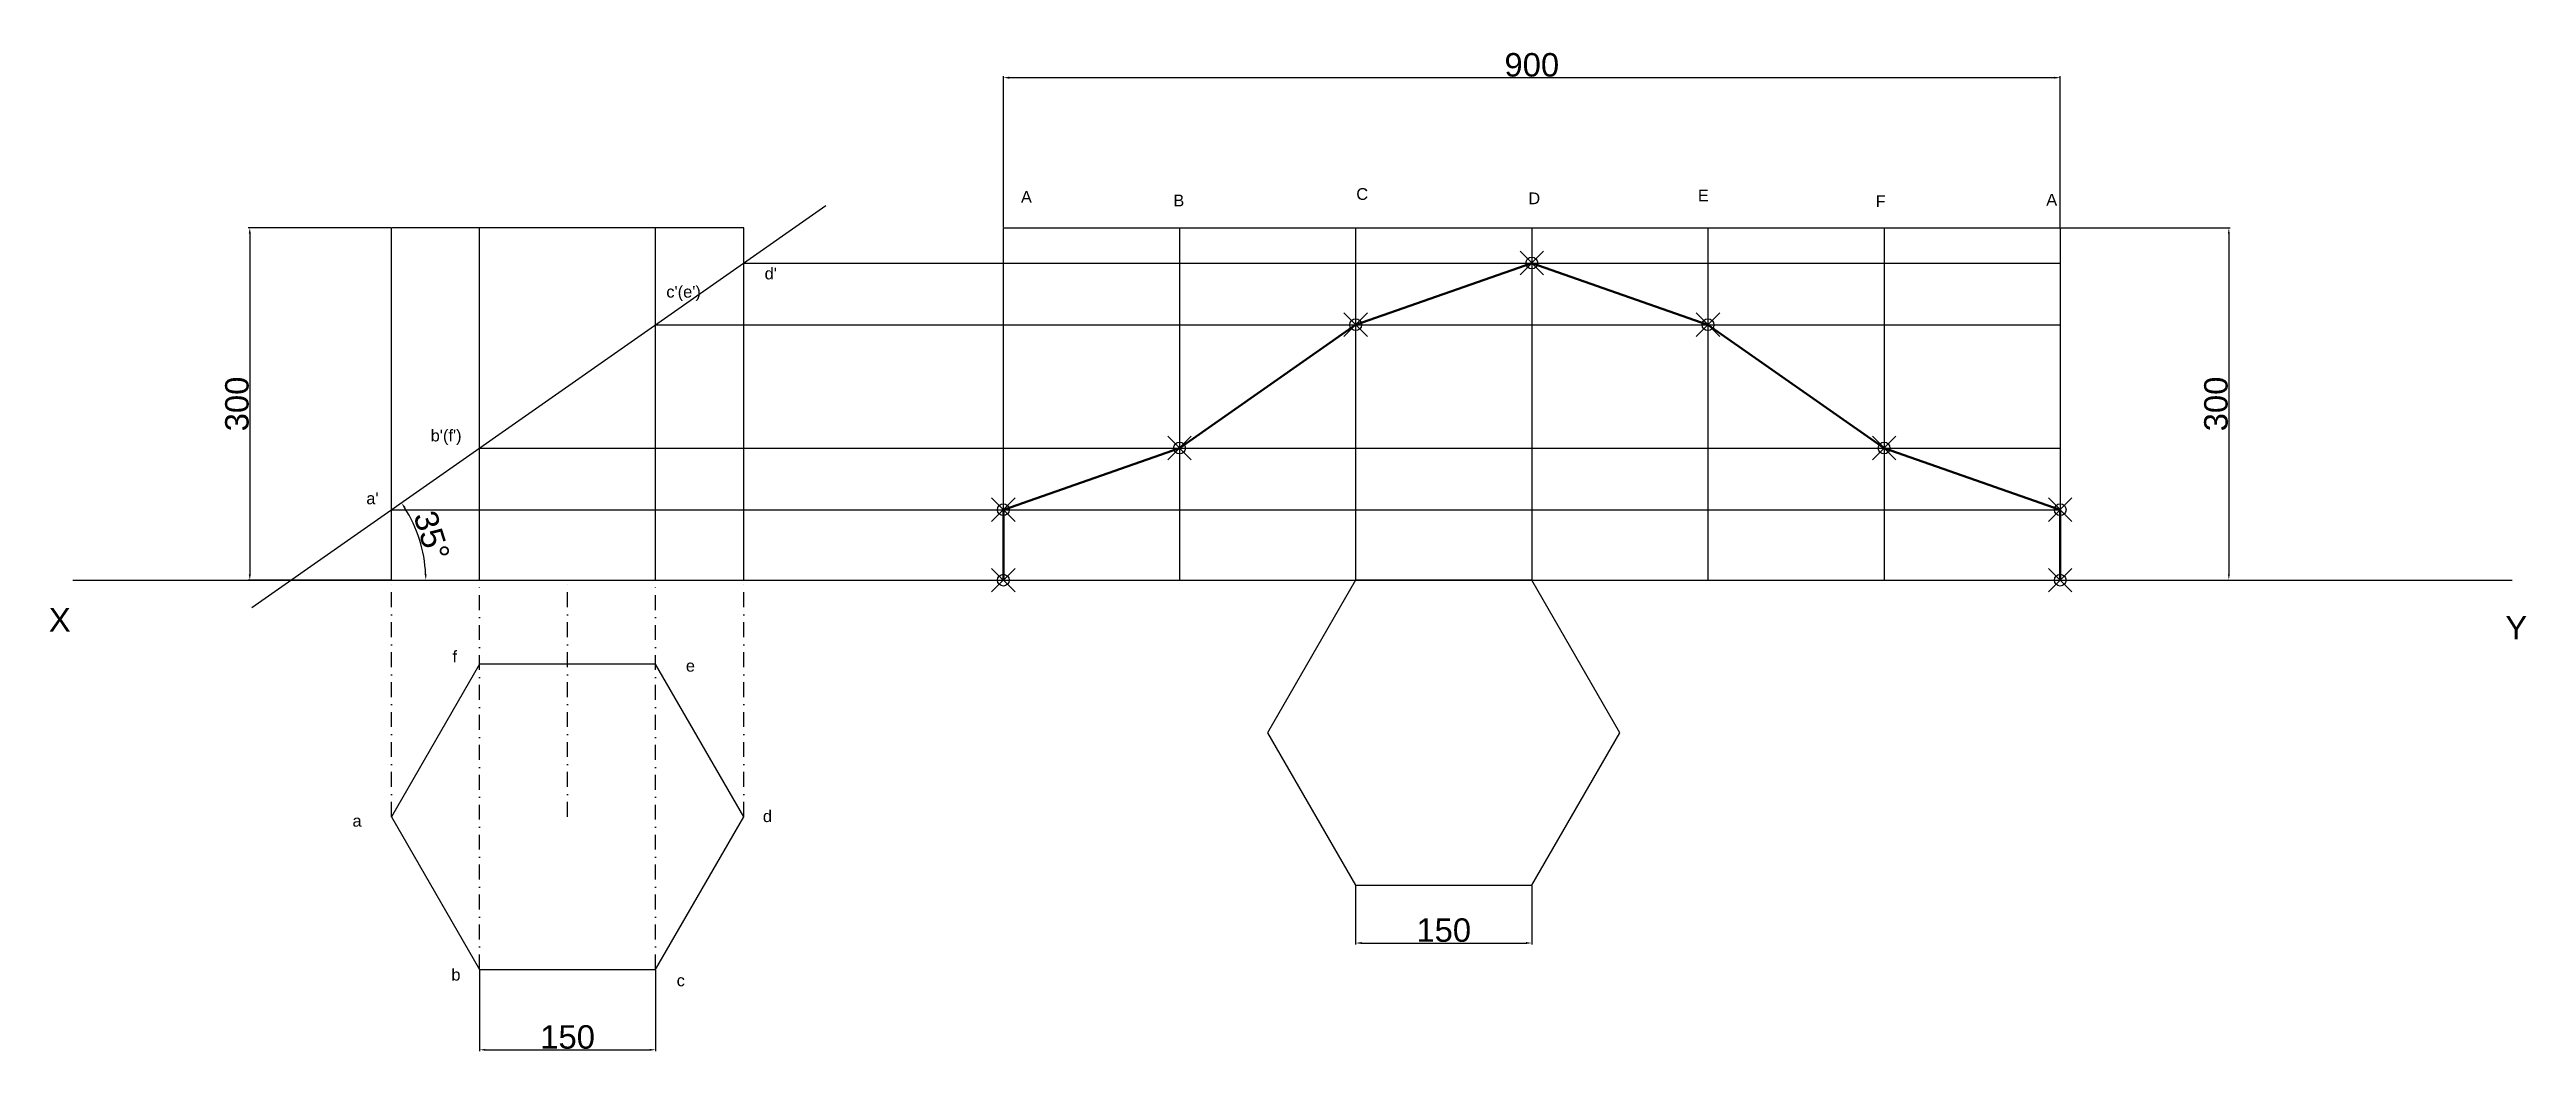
# Model space of a CAD drawing. Header units: millimetres. Extents: x 1644 to 3753, y 883 to 1737.
import ezdxf

# ---------------------------------------------------------------- set-up
doc = ezdxf.new("R2010")
doc.units = ezdxf.units.MM
doc.header["$PDMODE"] = 35
doc.header["$PDSIZE"] = 10
doc.linetypes.add('DASHDOT', pattern=[25.4, 12.7, -6.35, 0, -6.35])
doc.styles.get("Standard").update_dxf_attribs({"font": 'arial.ttf'})
doc.dimstyles.new('ISO-25', dxfattribs={"dimtxt": 20, "dimasz": 5, "dimexe": 1.25, "dimexo": 0.625, "dimtad": 1, "dimtxsty": 'Standard', "dimcen": 2.5, "dimadec": 0, "dimazin": 0, "dimtfac": 1, "dimtmove": 0, "dimatfit": 3, "dimfxl": 1, "dimarcsym": 0})

# ---------------------------------------------------------------- blocks, each defined once
blk = doc.blocks.new('*D1')
at = {"color": 0, "lineweight": -2, "transparency": 16777216}
for p, q in [((2010.1, 953.4), (2010.1, 884.3)), ((2160.1, 953.4), (2160.1, 884.3)), ((2015.1, 885.5), (2155.1, 885.5))]:
    blk.add_line(p, q, dxfattribs=at)
at = {"color": 0, "transparency": 16777216}
for points in [[(2015.1, 886.3), (2015.1, 884.7), (2010.1, 885.5)], [(2155.1, 886.3), (2155.1, 884.7), (2160.1, 885.5)]]:
    blk.add_solid(points, dxfattribs=at)
at = {"layer": 'Defpoints', "color": 0, "transparency": 16777216}
for p in [(2010.1, 954), (2160.1, 954), (2160.1, 885.5)]:
    blk.add_point(p, dxfattribs=at)
at = {"color": 0, "transparency": 16777216, "insert": (2085.1, 896.3), "char_height": 20, "attachment_point": 5}
blk.add_mtext('150', dxfattribs=at)
blk = doc.blocks.new('*D2')
at = {"color": 0, "lineweight": -2, "transparency": 16777216}
for p, q in [((2456.2, 1586.1), (2456.2, 1714.6)), ((2461.2, 1713.4), (3351.2, 1713.4)), ((3356.2, 1586.1), (3356.2, 1714.6))]:
    blk.add_line(p, q, dxfattribs=at)
at = {"color": 0, "transparency": 16777216}
for points in [[(2461.2, 1714.2), (2461.2, 1712.5), (2456.2, 1713.4)], [(3351.2, 1714.2), (3351.2, 1712.5), (3356.2, 1713.4)]]:
    blk.add_solid(points, dxfattribs=at)
at = {"layer": 'Defpoints', "color": 0, "transparency": 16777216}
for p in [(3356.2, 1713.4), (2456.2, 1585.5), (3356.2, 1585.5)]:
    blk.add_point(p, dxfattribs=at)
at = {"color": 0, "transparency": 16777216, "insert": (2906.2, 1724.2), "char_height": 20, "attachment_point": 5}
blk.add_mtext('900', dxfattribs=at)
blk = doc.blocks.new('*D3')
at = {"color": 0, "lineweight": -2, "transparency": 16777216}
for p, q in [((3356.8, 1585.5), (3501, 1585.5)), ((3499.8, 1580.5), (3499.8, 1290.5)), ((3356.8, 1285.5), (3501, 1285.5))]:
    blk.add_line(p, q, dxfattribs=at)
at = {"color": 0, "transparency": 16777216}
for points in [[(3499, 1580.5), (3500.6, 1580.5), (3499.8, 1585.5)], [(3499, 1290.5), (3500.6, 1290.5), (3499.8, 1285.5)]]:
    blk.add_solid(points, dxfattribs=at)
at = {"layer": 'Defpoints', "color": 0, "transparency": 16777216}
for p in [(3356.2, 1585.5), (3356.2, 1285.5), (3499.8, 1285.5)]:
    blk.add_point(p, dxfattribs=at)
at = {"color": 0, "transparency": 16777216, "insert": (3488.9, 1435.5), "char_height": 20, "attachment_point": 5, "rotation": 90}
blk.add_mtext('300', dxfattribs=at)
blk = doc.blocks.new('*D4')
at = {"color": 0, "lineweight": -2, "transparency": 16777216}
for p, q in [((1934.5, 1585.5), (1813.2, 1585.5)), ((1814.5, 1580.5), (1814.5, 1290.5)), ((1934.5, 1285.5), (1813.2, 1285.5))]:
    blk.add_line(p, q, dxfattribs=at)
at = {"color": 0, "transparency": 16777216}
for points in [[(1813.6, 1580.5), (1815.3, 1580.5), (1814.5, 1585.5)], [(1813.6, 1290.5), (1815.3, 1290.5), (1814.5, 1285.5)]]:
    blk.add_solid(points, dxfattribs=at)
at = {"layer": 'Defpoints', "color": 0, "transparency": 16777216}
for p in [(1935.1, 1585.5), (1814.5, 1285.5), (1935.1, 1285.5)]:
    blk.add_point(p, dxfattribs=at)
at = {"color": 0, "transparency": 16777216, "insert": (1803.6, 1435.5), "char_height": 20, "attachment_point": 5, "rotation": 90}
blk.add_mtext('300', dxfattribs=at)
blk = doc.blocks.new('*D6')
at = {"color": 0, "lineweight": -2, "transparency": 16777216}
for p, q in [((2756.2, 1025), (2756.2, 975.2)), ((2906.2, 1025), (2906.2, 975.2)), ((2761.2, 976.4), (2901.2, 976.4))]:
    blk.add_line(p, q, dxfattribs=at)
at = {"color": 0, "transparency": 16777216}
for points in [[(2761.2, 977.3), (2761.2, 975.6), (2756.2, 976.4)], [(2901.2, 977.3), (2901.2, 975.6), (2906.2, 976.4)]]:
    blk.add_solid(points, dxfattribs=at)
at = {"layer": 'Defpoints', "color": 0, "transparency": 16777216}
for p in [(2756.2, 1025.6), (2906.2, 1025.6), (2906.2, 976.4)]:
    blk.add_point(p, dxfattribs=at)
at = {"color": 0, "transparency": 16777216, "insert": (2831.2, 987.3), "char_height": 20, "attachment_point": 5}
blk.add_mtext('150', dxfattribs=at)
blk = doc.blocks.new('*D7')
at = {"color": 0, "lineweight": -2, "transparency": 16777216}
blk.add_arc((1849.4, 1285.5), 114.9, 2.4932, 32.5068, dxfattribs=at)
at = {"color": 0, "transparency": 16777216}
for points in [[(1945.7, 1346.7), (1947, 1347.7), (1943.6, 1351.4)], [(1965.1, 1290.5), (1963.4, 1290.4), (1964.4, 1285.5)]]:
    blk.add_solid(points, dxfattribs=at)
at = {"layer": 'Defpoints', "color": 0, "transparency": 16777216}
for p in [(2305, 1604.4), (1962, 1308.7), (1663.9, 1285.5), (3741, 1285.5), (1816.2, 1262.2)]:
    blk.add_point(p, dxfattribs=at)
at = {"color": 0, "transparency": 16777216, "insert": (1969.4, 1323.3), "char_height": 20, "attachment_point": 5, "rotation": 287.5}
blk.add_mtext('35°', dxfattribs=at)

msp = doc.modelspace()

# ---------------------------------------------------------------- linework, layer by layer
for p, q in [((1816.221, 1262.189), (2305.011, 1604.443)), ((1935.089, 1285.452), (1935.089, 1585.452)), ((2235.089, 1585.452), (1935.089, 1585.452)), ((2010.089, 1285.452), (2010.089, 1585.452)), ((2160.089, 1285.452), (2160.089, 1585.452)), ((2235.089, 1285.452), (2235.089, 1585.452)), ((2456.209, 1285.452), (2456.209, 1585.452)), ((2456.209, 1585.452), (2606.209, 1585.452)), ((2606.209, 1585.452), (2756.209, 1585.452)), ((2606.209, 1585.452), (2606.209, 1285.452)), ((2756.209, 1585.452), (2906.209, 1585.452)), ((2756.209, 1585.452), (2756.209, 1285.452)), ((2906.209, 1585.452), (3056.209, 1585.452)), ((2906.209, 1585.452), (2906.209, 1285.452)), ((3056.209, 1585.452), (3206.209, 1585.452)), ((3056.209, 1585.452), (3056.209, 1285.452)), ((3206.209, 1585.452), (3356.209, 1585.452)), ((3206.209, 1585.452), (3206.209, 1285.452)), ((3356.209, 1585.452), (3356.209, 1285.452)), ((2235.089, 1555.484), (3356.209, 1555.484)), ((2160.089, 1502.968), (3356.209, 1502.968)), ((2010.089, 1397.937), (3356.209, 1397.937)), ((1935.089, 1345.421), (3356.209, 1345.421)), ((1663.885, 1285.452), (3740.998, 1285.452))]:
    msp.add_line(p, q)
at = {"color": 240, "lineweight": 50, "true_color": 0xed1f24}
for p, q in [((2756.209, 1502.968), (2906.209, 1555.484)), ((2906.209, 1555.484), (3056.209, 1502.968)), ((2606.209, 1397.937), (2756.209, 1502.968)), ((3056.209, 1502.968), (3206.209, 1397.937)), ((2456.209, 1345.421), (2606.209, 1397.937)), ((3206.209, 1397.937), (3356.209, 1345.421)), ((2456.209, 1285.452), (2456.209, 1345.421)), ((3356.209, 1345.421), (3356.209, 1285.452))]:
    msp.add_line(p, q, dxfattribs=at)
at = {"linetype": 'DASHDOT'}
for p, q in [((1935.089, 1083.896), (1935.089, 1285.452)), ((2010.089, 953.992), (2010.089, 1285.452)), ((2085.089, 1083.896), (2085.089, 1285.452)), ((2160.089, 953.992), (2160.089, 1285.452)), ((2235.089, 1083.896), (2235.089, 1285.452))]:
    msp.add_line(p, q, dxfattribs=at)
for points in [[(2906.209, 1285.452), (2756.209, 1285.452), (2681.209, 1155.549), (2756.209, 1025.645), (2906.209, 1025.645), (2981.209, 1155.549)], [(2160.089, 1213.8), (2010.089, 1213.8), (1935.089, 1083.896), (2010.089, 953.992), (2160.089, 953.992), (2235.089, 1083.896)]]:
    msp.add_lwpolyline(points, close=True)
for p in [(2906.209, 1555.484), (2756.209, 1502.968), (3056.209, 1502.968), (2606.209, 1397.937), (3206.209, 1397.937), (2456.209, 1345.421), (3356.209, 1345.421), (2456.209, 1285.452), (3356.209, 1285.452)]:
    msp.add_point(p)

# ---------------------------------------------------------------- texts
for s, height, p in [('A', 10, (2471.167, 1606.846)), ('B', 10, (2600.976, 1603.758)), ('C', 10, (2756.746, 1609.316)), ('D', 10, (2903.245, 1605.61)), ('E', 10, (3047.583, 1608.111)), ('F', 10, (3199.027, 1603.17)), ('A', 10, (3344.289, 1604.405)), ("d'", 10, (2252.901, 1541.601)), ("c'(e')", 10, (2169.202, 1526.071)), ("b'(f')", 10, (1968.519, 1403.607)), ("a'", 10, (1913.698, 1350.111)), ('X', 20, (1643.315, 1241.598)), ('Y', 20, (3735.215, 1234.98)), ('f', 10, (1987.102, 1215.375)), ('e', 10, (2185.827, 1207.551)), ('a', 10, (1901.934, 1075.519)), ('d', 10, (2251.416, 1079.431)), ('b', 10, (1986.123, 944.465)), ('c', 10, (2177.996, 939.575))]:
    msp.add_text(s, height=height).set_placement(p)

# ---------------------------------------------------------------- dimensions: what is measured, and where the dimension line sits
for base, p1, p2, picture, middle in [((3356.209, 1713.378), (2456.209, 1585.452), (3356.209, 1585.452), '*D2', (2906.209, 1724.214)), ((2906.209, 976.431), (2756.209, 1025.645), (2906.209, 1025.645), '*D6', (2831.209, 987.268)), ((2160.089, 885.511), (2010.089, 953.992), (2160.089, 953.992), '*D1', (2085.089, 896.347))]:
    dim = msp.add_linear_dim(base=base, p1=p1, p2=p2, dimstyle='ISO-25')
    dim.commit()
    dim.dimension.update_dxf_attribs({"geometry": picture, "text_midpoint": middle})
dim = msp.add_angular_dim_2l(base=(1961.983, 1308.69), line1=((1663.885, 1285.452), (3740.998, 1285.452)), line2=((1816.221, 1262.189), (2305.011, 1604.443)), dimstyle='ISO-25')
dim.commit()
dim.dimension.update_dxf_attribs({"geometry": '*D7', "text_midpoint": (1969.38, 1323.268)})
for base, p1, p2, picture, middle in [((1814.483, 1285.452), (1935.089, 1585.452), (1935.089, 1285.452), '*D4', (1803.639, 1435.452)), ((3499.789, 1285.452), (3356.209, 1585.452), (3356.209, 1285.452), '*D3', (3488.945, 1435.452))]:
    dim = msp.add_linear_dim(base=base, p1=p1, p2=p2, angle=90, dimstyle='ISO-25')
    dim.commit()
    dim.dimension.update_dxf_attribs({"geometry": picture, "text_midpoint": middle})

doc.saveas('drawing.dxf')
